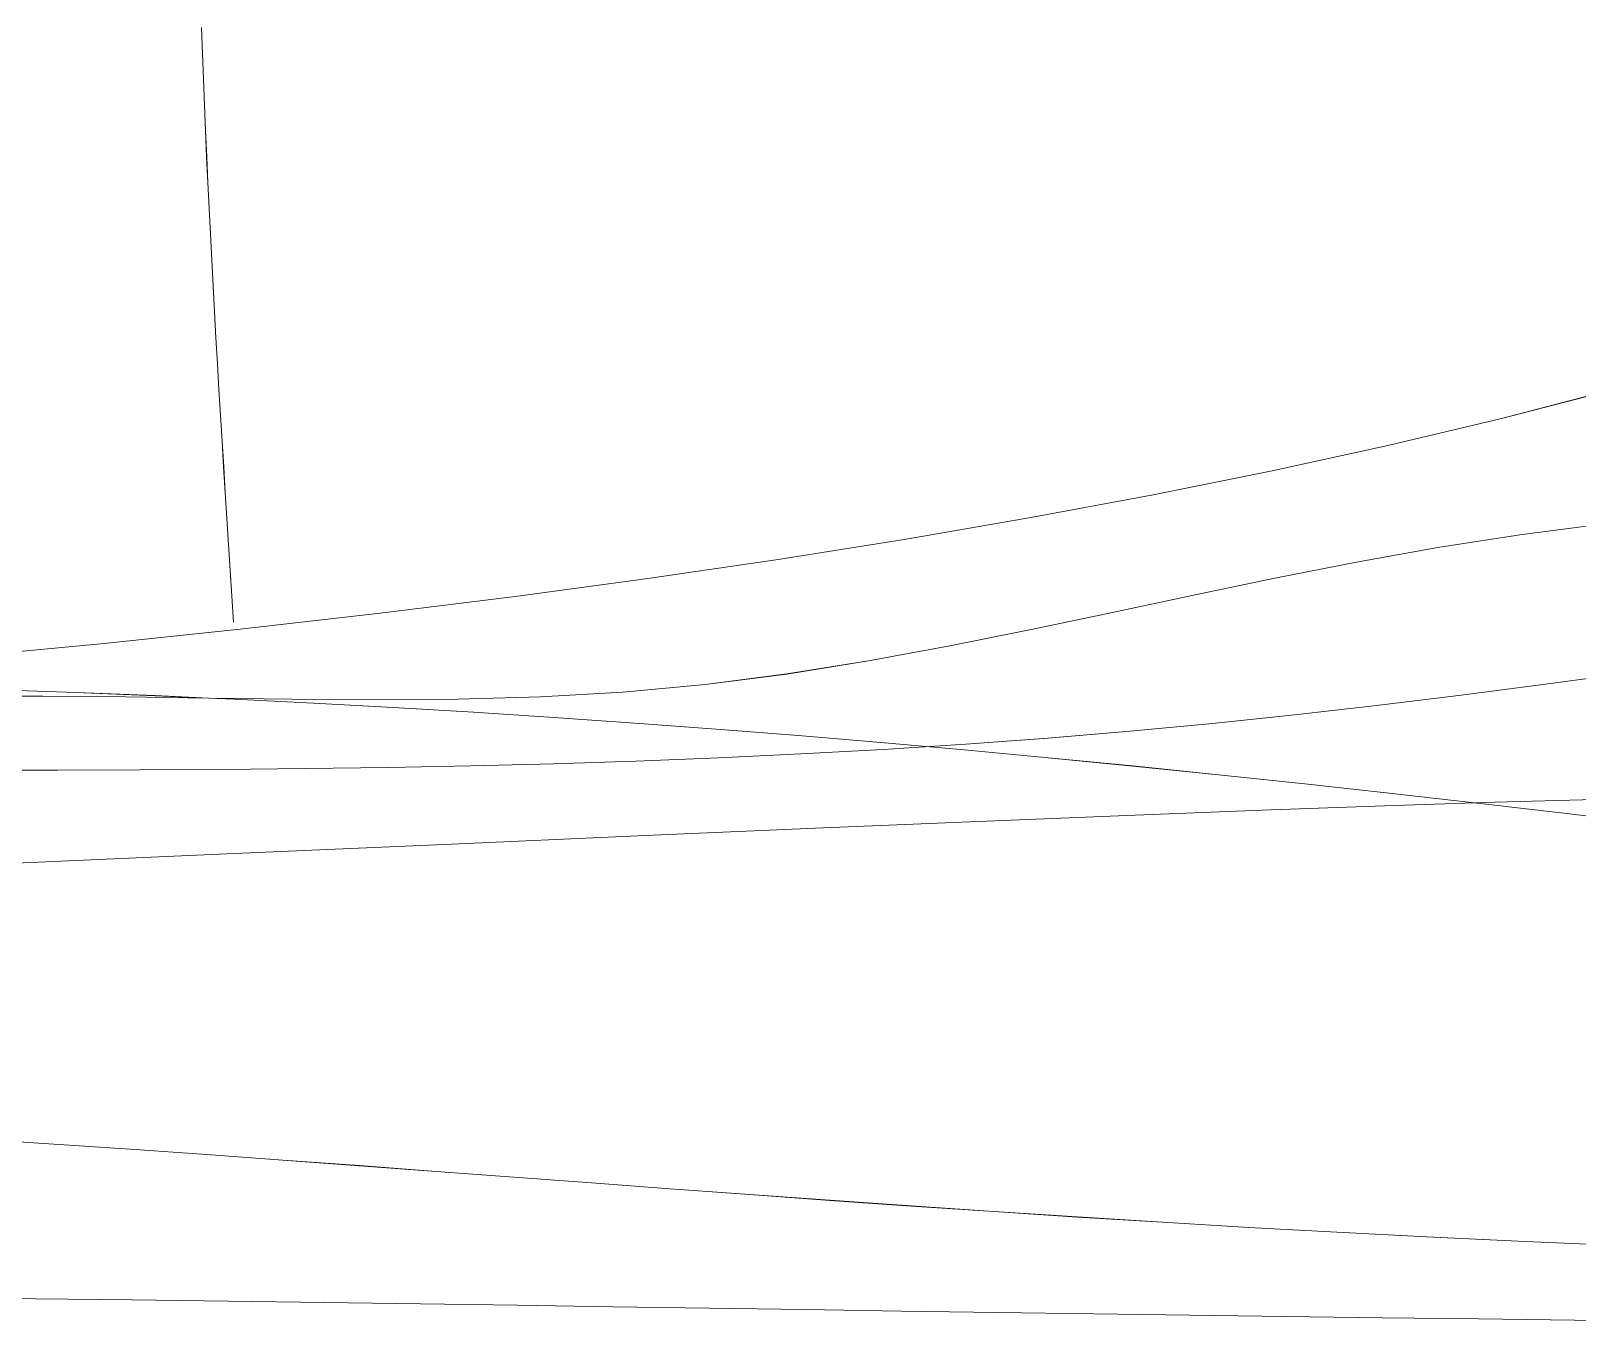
# Model space of a CAD drawing. Header units: centimetres. Extents: x 3695 to 5327, y 1631 to 2449.
# Drawn here: x 4770.39 to 4795.49, y 1835.48 to 1856.43 of the extents above; entities that cross this region are included whole.
import ezdxf

# ---------------------------------------------------------------- set-up
doc = ezdxf.new("R2010")
doc.units = ezdxf.units.CM
doc.layers.add('傢俱', color=7, linetype='Continuous', lineweight=15)

# ---------------------------------------------------------------- blocks, each defined once
blk = doc.blocks.new('沙發030')
for p, q in [((-53.863, -33.675), (-52.303, -33.717)), ((-52.303, -33.717), (-50.743, -33.76)), ((-50.743, -33.76), (-49.183, -33.804)), ((-49.183, -33.804), (-47.622, -33.85)), ((-47.622, -33.85), (-46.062, -33.897)), ((-46.062, -33.897), (-44.501, -33.944)), ((-44.501, -33.944), (-42.94, -33.992)), ((-42.94, -33.992), (-41.38, -34.04)), ((-41.38, -34.04), (-39.819, -34.088)), ((-39.819, -34.088), (-38.258, -34.137)), ((-38.258, -34.137), (-36.697, -34.186)), ((-36.697, -34.186), (-35.136, -34.234)), ((-35.136, -34.234), (-33.575, -34.282)), ((-33.575, -34.282), (-32.014, -34.33)), ((-32.014, -34.33), (-30.453, -34.377)), ((-30.453, -34.377), (-28.892, -34.423)), ((-28.892, -34.423), (-27.331, -34.468)), ((-27.331, -34.468), (-25.77, -34.512)), ((-52.923, -34.92), (-51.408, -35.011)), ((-51.408, -35.011), (-49.924, -35.106)), ((-49.924, -35.106), (-48.469, -35.205)), ((-48.469, -35.205), (-47.041, -35.307)), ((-47.041, -35.307), (-45.638, -35.413)), ((-45.638, -35.413), (-44.26, -35.521)), ((-44.26, -35.521), (-42.903, -35.631)), ((-42.903, -35.631), (-41.566, -35.743)), ((-41.566, -35.743), (-40.248, -35.857)), ((-40.248, -35.857), (-38.946, -35.971)), ((-38.946, -35.971), (-37.658, -36.086)), ((-37.658, -36.086), (-36.384, -36.201)), ((-36.384, -36.201), (-35.12, -36.316)), ((-35.12, -36.316), (-33.865, -36.43)), ((-33.865, -36.43), (-32.618, -36.543)), ((-32.618, -36.543), (-31.376, -36.654)), ((-31.376, -36.654), (-30.138, -36.763)), ((-30.138, -36.763), (-28.902, -36.87)), ((-28.902, -36.87), (-27.666, -36.974)), ((-27.666, -36.974), (-26.428, -37.074)), ((-34.079, -41.737), (-30.668, -41.643)), ((-30.668, -41.643), (-26.997, -41.542)), ((-53.818, -41.735), (-52.355, -41.936)), ((-42.754, -41.969), (-40.11, -41.901)), ((-40.11, -41.901), (-37.223, -41.823)), ((-37.223, -41.823), (-34.079, -41.737)), ((-52.769, -42.163), (-51.151, -42.145)), ((-52.355, -41.936), (-50.908, -42.13)), ((-51.151, -42.145), (-49.352, -42.117)), ((-50.908, -42.13), (-49.479, -42.316)), ((-49.352, -42.117), (-47.362, -42.077)), ((-47.362, -42.077), (-45.167, -42.028)), ((-45.167, -42.028), (-42.754, -41.969)), ((-49.479, -42.316), (-48.064, -42.494)), ((-48.064, -42.494), (-46.664, -42.665)), ((-46.664, -42.665), (-45.278, -42.829)), ((-45.278, -42.829), (-43.905, -42.985)), ((-43.905, -42.985), (-42.544, -43.134)), ((-42.571, -43.228), (-41.232, -43.164)), ((-42.544, -43.134), (-41.194, -43.275)), ((-41.232, -43.164), (-39.893, -43.112)), ((-39.893, -43.112), (-38.554, -43.071)), ((-38.554, -43.071), (-37.214, -43.04)), ((-37.214, -43.04), (-35.873, -43.018)), ((-35.873, -43.018), (-34.532, -43.006)), ((-34.532, -43.006), (-33.19, -43.001)), ((-33.19, -43.001), (-31.849, -43.003)), ((-31.849, -43.003), (-30.507, -43.012)), ((-30.507, -43.012), (-29.165, -43.026)), ((-29.165, -43.026), (-27.823, -43.045)), ((-27.823, -43.045), (-26.481, -43.068)), ((-46.582, -43.499), (-45.246, -43.395)), ((-45.246, -43.395), (-43.909, -43.305)), ((-43.909, -43.305), (-42.571, -43.228)), ((-41.194, -43.275), (-39.855, -43.41)), ((-39.855, -43.41), (-38.526, -43.537)), ((-49.251, -43.747), (-47.917, -43.617)), ((-47.917, -43.617), (-46.582, -43.499)), ((-38.526, -43.537), (-37.206, -43.657)), ((-37.206, -43.657), (-35.894, -43.77)), ((-51.917, -44.037), (-50.585, -43.887)), ((-50.585, -43.887), (-49.251, -43.747)), ((-35.894, -43.77), (-34.589, -43.875)), ((-34.589, -43.875), (-33.29, -43.974)), ((-53.249, -44.195), (-51.917, -44.037)), ((-38.357, -44.263), (-37.021, -44.161)), ((-37.021, -44.161), (-35.681, -44.107)), ((-35.681, -44.107), (-34.338, -44.09)), ((-34.338, -44.09), (-32.992, -44.102)), ((-33.29, -43.974), (-31.997, -44.066)), ((-32.992, -44.102), (-31.645, -44.133)), ((-31.997, -44.066), (-30.71, -44.15)), ((-31.645, -44.133), (-30.297, -44.174)), ((-30.71, -44.15), (-30.297, -44.174)), ((-30.297, -44.174), (-28.949, -44.215)), ((-30.297, -44.174), (-29.426, -44.228)), ((-41.016, -44.604), (-39.688, -44.414)), ((-39.688, -44.414), (-38.357, -44.263)), ((-29.426, -44.228), (-28.145, -44.299)), ((-28.949, -44.215), (-27.602, -44.249)), ((-28.145, -44.299), (-26.867, -44.363)), ((-27.602, -44.249), (-26.257, -44.274)), ((-42.341, -44.826), (-41.016, -44.604)), ((-43.665, -45.07), (-42.341, -44.826)), ((-28.611, -45.09), (-26.32, -44.908)), ((-44.988, -45.327), (-43.665, -45.07)), ((-30.872, -45.29), (-28.611, -45.09)), ((-46.31, -45.587), (-44.988, -45.327)), ((-33.102, -45.508), (-30.872, -45.29)), ((-30.718, -45.403), (-30.698, -45.823)), ((-47.634, -45.841), (-46.31, -45.587)), ((-35.298, -45.745), (-33.102, -45.508)), ((-48.96, -46.081), (-47.634, -45.841)), ((-37.457, -46.001), (-35.298, -45.745)), ((-30.698, -45.823), (-30.678, -46.243)), ((-50.289, -46.298), (-48.96, -46.081)), ((-39.578, -46.276), (-37.457, -46.001)), ((-51.621, -46.481), (-50.289, -46.298)), ((-41.656, -46.572), (-39.578, -46.276)), ((-30.678, -46.243), (-30.658, -46.663)), ((-52.957, -46.63), (-51.621, -46.481)), ((-43.69, -46.888), (-41.656, -46.572)), ((-30.658, -46.663), (-30.638, -47.083)), ((-45.677, -47.226), (-43.69, -46.888)), ((-30.638, -47.083), (-30.618, -47.504)), ((-47.615, -47.585), (-45.677, -47.226)), ((-49.501, -47.966), (-47.615, -47.585)), ((-30.618, -47.504), (-30.599, -47.924)), ((-30.599, -47.924), (-30.58, -48.344)), ((-51.332, -48.37), (-49.501, -47.966)), ((-53.106, -48.798), (-51.332, -48.37)), ((-30.58, -48.344), (-30.561, -48.764)), ((-30.561, -48.764), (-30.543, -49.184)), ((-30.543, -49.184), (-30.525, -49.604)), ((-30.525, -49.604), (-30.508, -50.024)), ((-30.508, -50.024), (-30.491, -50.444)), ((-30.491, -50.444), (-30.475, -50.864)), ((-30.475, -50.864), (-30.459, -51.284)), ((-30.459, -51.284), (-30.444, -51.704)), ((-30.444, -51.704), (-30.43, -52.124)), ((-30.43, -52.124), (-30.417, -52.544)), ((-30.417, -52.544), (-30.405, -52.964)), ((-30.405, -52.964), (-30.393, -53.383)), ((-30.393, -53.383), (-30.382, -53.803)), ((-30.382, -53.803), (-30.373, -54.223)), ((-30.373, -54.223), (-30.364, -54.642)), ((-30.364, -54.642), (-30.357, -55.062))]:
    blk.add_line(p, q)

msp = doc.modelspace()

# ---------------------------------------------------------------- linework, layer by layer
at = {"layer": '傢俱'}
for p, q in [((4773.175, 1856.064), (4773.161, 1856.484)), ((4773.19, 1855.645), (4773.175, 1856.064)), ((4773.207, 1855.225), (4773.19, 1855.645)), ((4773.224, 1854.806), (4773.207, 1855.225)), ((4773.242, 1854.387), (4773.224, 1854.806)), ((4773.262, 1853.967), (4773.242, 1854.387)), ((4773.282, 1853.547), (4773.262, 1853.967)), ((4773.303, 1853.128), (4773.282, 1853.547)), ((4773.324, 1852.708), (4773.303, 1853.128)), ((4773.347, 1852.289), (4773.324, 1852.708)), ((4773.37, 1851.869), (4773.347, 1852.289)), ((4773.393, 1851.449), (4773.37, 1851.869)), ((4773.417, 1851.03), (4773.393, 1851.449)), ((4773.442, 1850.61), (4773.417, 1851.03)), ((4773.467, 1850.19), (4773.442, 1850.61)), ((4796.008, 1850.589), (4794.241, 1850.133)), ((4773.493, 1849.77), (4773.467, 1850.19)), ((4794.241, 1850.133), (4792.417, 1849.699)), ((4773.518, 1849.351), (4773.493, 1849.77)), ((4792.417, 1849.699), (4790.538, 1849.287)), ((4773.545, 1848.931), (4773.518, 1849.351)), ((4790.538, 1849.287), (4788.606, 1848.897)), ((4773.571, 1848.511), (4773.545, 1848.931)), ((4788.606, 1848.897), (4786.625, 1848.527)), ((4773.598, 1848.091), (4773.571, 1848.511)), ((4786.625, 1848.527), (4784.596, 1848.178)), ((4794.561, 1848.249), (4793.232, 1848.044)), ((4795.894, 1848.419), (4794.561, 1848.249)), ((4773.624, 1847.671), (4773.598, 1848.091)), ((4784.596, 1848.178), (4782.522, 1847.849)), ((4793.232, 1848.044), (4791.907, 1847.806)), ((4782.522, 1847.849), (4780.407, 1847.539)), ((4791.907, 1847.806), (4790.585, 1847.544)), ((4773.651, 1847.252), (4773.624, 1847.671)), ((4780.407, 1847.539), (4778.252, 1847.248)), ((4790.585, 1847.544), (4789.266, 1847.268)), ((4773.678, 1846.832), (4773.651, 1847.252)), ((4778.252, 1847.248), (4776.06, 1846.976)), ((4789.266, 1847.268), (4787.947, 1846.987)), ((4776.06, 1846.976), (4773.834, 1846.722)), ((4787.947, 1846.987), (4786.629, 1846.709)), ((4773.834, 1846.722), (4771.576, 1846.485)), ((4786.629, 1846.709), (4785.309, 1846.444)), ((4771.576, 1846.485), (4769.289, 1846.266)), ((4785.309, 1846.444), (4783.988, 1846.2)), ((4783.988, 1846.2), (4782.663, 1845.988)), ((4782.663, 1845.988), (4781.334, 1845.816)), ((4796.226, 1845.989), (4794.897, 1845.81)), ((4771.124, 1845.687), (4769.845, 1845.73)), ((4772.405, 1845.636), (4771.124, 1845.687)), ((4780, 1845.693), (4778.661, 1845.617)), ((4781.334, 1845.816), (4780, 1845.693)), ((4794.897, 1845.81), (4793.567, 1845.638)), ((4770.582, 1845.628), (4769.236, 1845.631)), ((4771.929, 1845.616), (4770.582, 1845.628)), ((4773.277, 1845.597), (4771.929, 1845.616)), ((4773.277, 1845.597), (4772.405, 1845.636)), ((4774.625, 1845.578), (4773.277, 1845.597)), ((4773.69, 1845.58), (4773.277, 1845.597)), ((4774.979, 1845.516), (4773.69, 1845.58)), ((4775.973, 1845.568), (4774.625, 1845.578)), ((4776.273, 1845.445), (4774.979, 1845.516)), ((4777.318, 1845.578), (4775.973, 1845.568)), ((4777.573, 1845.367), (4776.273, 1845.445)), ((4778.661, 1845.617), (4777.318, 1845.578)), ((4792.236, 1845.476), (4790.904, 1845.325)), ((4793.567, 1845.638), (4792.236, 1845.476)), ((4778.879, 1845.283), (4777.573, 1845.367)), ((4780.193, 1845.191), (4778.879, 1845.283)), ((4781.515, 1845.093), (4780.193, 1845.191)), ((4789.571, 1845.186), (4788.236, 1845.06)), ((4790.904, 1845.325), (4789.571, 1845.186)), ((4782.847, 1844.987), (4781.515, 1845.093)), ((4784.188, 1844.874), (4782.847, 1844.987)), ((4786.901, 1844.948), (4785.565, 1844.85)), ((4788.236, 1845.06), (4786.901, 1844.948)), ((4782.889, 1844.69), (4781.551, 1844.627)), ((4784.228, 1844.764), (4782.889, 1844.69)), ((4785.539, 1844.755), (4784.188, 1844.874)), ((4785.565, 1844.85), (4784.228, 1844.764)), ((4786.903, 1844.628), (4785.539, 1844.755)), ((4770.821, 1844.428), (4769.479, 1844.429)), ((4772.164, 1844.43), (4770.821, 1844.428)), ((4773.506, 1844.438), (4772.164, 1844.43)), ((4774.848, 1844.451), (4773.506, 1844.438)), ((4776.189, 1844.47), (4774.848, 1844.451)), ((4777.53, 1844.497), (4776.189, 1844.47)), ((4778.871, 1844.531), (4777.53, 1844.497)), ((4780.211, 1844.574), (4778.871, 1844.531)), ((4781.551, 1844.627), (4780.211, 1844.574)), ((4788.278, 1844.494), (4786.903, 1844.628)), ((4789.667, 1844.353), (4788.278, 1844.494)), ((4791.069, 1844.204), (4789.667, 1844.353)), ((4792.486, 1844.049), (4791.069, 1844.204)), ((4793.919, 1843.886), (4792.486, 1844.049)), ((4795.779, 1843.95), (4794.161, 1843.906)), ((4788.18, 1843.692), (4785.768, 1843.593)), ((4790.374, 1843.776), (4788.18, 1843.692)), ((4792.363, 1843.848), (4790.374, 1843.776)), ((4794.161, 1843.906), (4792.363, 1843.848)), ((4795.368, 1843.716), (4793.919, 1843.886)), ((4796.834, 1843.539), (4795.368, 1843.716)), ((4783.126, 1843.482), (4780.24, 1843.358)), ((4785.768, 1843.593), (4783.126, 1843.482)), ((4777.098, 1843.221), (4773.689, 1843.072)), ((4780.24, 1843.358), (4777.098, 1843.221)), ((4773.689, 1843.072), (4770.021, 1842.911)), ((4770.763, 1838.354), (4769.523, 1838.435)), ((4772, 1838.271), (4770.763, 1838.354)), ((4773.238, 1838.184), (4772, 1838.271)), ((4774.478, 1838.095), (4773.238, 1838.184)), ((4775.721, 1838.004), (4774.478, 1838.095)), ((4776.97, 1837.911), (4775.721, 1838.004)), ((4778.227, 1837.818), (4776.97, 1837.911)), ((4779.492, 1837.723), (4778.227, 1837.818)), ((4780.768, 1837.629), (4779.492, 1837.723)), ((4782.058, 1837.535), (4780.768, 1837.629)), ((4783.361, 1837.441), (4782.058, 1837.535)), ((4784.682, 1837.349), (4783.361, 1837.441)), ((4786.02, 1837.259), (4784.682, 1837.349)), ((4787.378, 1837.17), (4786.02, 1837.259)), ((4788.758, 1837.085), (4787.378, 1837.17)), ((4790.162, 1837.002), (4788.758, 1837.085)), ((4791.592, 1836.923), (4790.162, 1837.002)), ((4793.048, 1836.847), (4791.592, 1836.923)), ((4794.534, 1836.776), (4793.048, 1836.847)), ((4796.05, 1836.71), (4794.534, 1836.776)), ((4770.469, 1835.844), (4768.907, 1835.863)), ((4772.03, 1835.824), (4770.469, 1835.844)), ((4773.592, 1835.803), (4772.03, 1835.824)), ((4775.154, 1835.782), (4773.592, 1835.803)), ((4776.715, 1835.759), (4775.154, 1835.782)), ((4778.277, 1835.736), (4776.715, 1835.759)), ((4779.838, 1835.713), (4778.277, 1835.736)), ((4781.4, 1835.69), (4779.838, 1835.713)), ((4782.961, 1835.666), (4781.4, 1835.69)), ((4784.522, 1835.643), (4782.961, 1835.666)), ((4786.084, 1835.62), (4784.522, 1835.643)), ((4787.645, 1835.598), (4786.084, 1835.62)), ((4789.206, 1835.576), (4787.645, 1835.598)), ((4790.767, 1835.554), (4789.206, 1835.576)), ((4792.328, 1835.534), (4790.767, 1835.554)), ((4793.889, 1835.515), (4792.328, 1835.534)), ((4795.45, 1835.497), (4793.889, 1835.515)), ((4797.01, 1835.48), (4795.45, 1835.497))]:
    msp.add_line(p, q, dxfattribs=at)

# ---------------------------------------------------------------- block references
at = {"layer": '傢俱', "rotation": 180.9279815504732}
msp.add_blockref('沙發030', (4743.7, 1800.938), dxfattribs=at)

doc.saveas('drawing.dxf')
